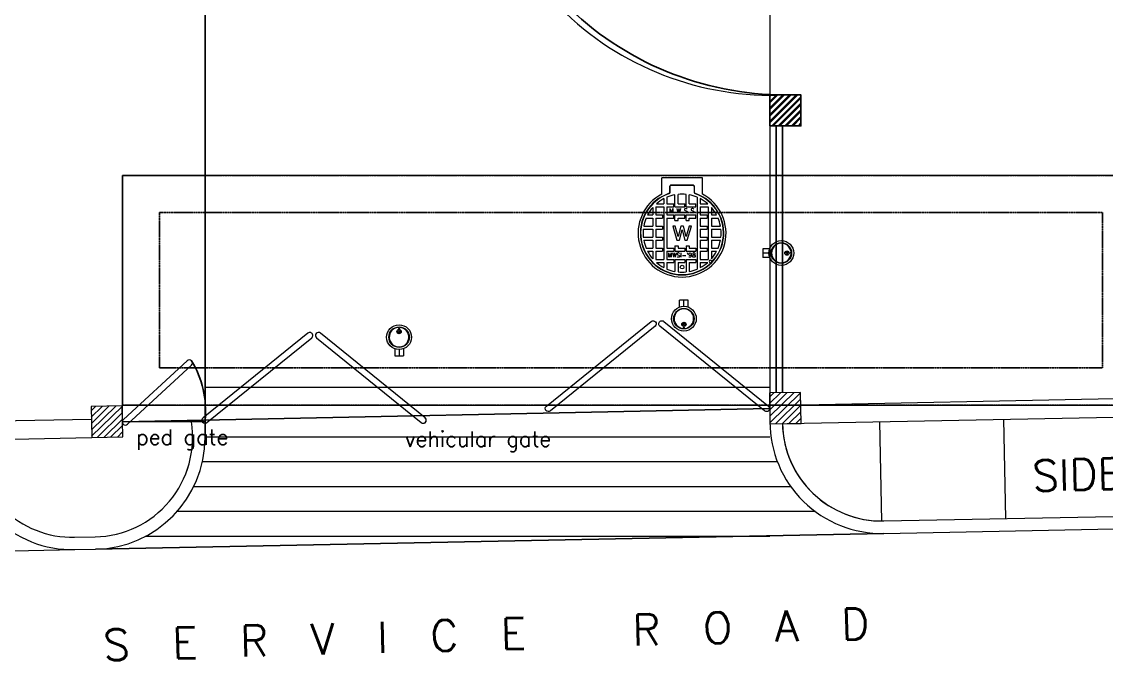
# Model space of a CAD drawing. Header units: inches. Extents: x 65856 to 131389, y 84027 to 134980.
# Drawn here: x 108010 to 116746, y 90802 to 95949 of the extents above; entities that cross this region are included whole.
import ezdxf
from ezdxf.enums import TextEntityAlignment as Align

# ---------------------------------------------------------------- set-up
doc = ezdxf.new("R2010")
doc.units = ezdxf.units.IN
doc.header["$MEASUREMENT"] = 0
doc.linetypes.add('HIDDEN', pattern=[0.375, 0.25, -0.125])
doc.linetypes.add('HIDDENX2', pattern=[0.75, 0.5, -0.25])
doc.layers.add('DIM', color=251, linetype='Continuous', lineweight=0)
doc.layers.add('M-X-BKGD', color=8, linetype='Continuous')
doc.styles.add('SIMPLEX', font='simplex.shx')
doc.styles.add('style2', font='simplex.shx', dxfattribs={"height": 0.015})
pattern_1 = [(45, (-495337.262, 340175.797), (-26.5165043, 26.5165043), [])]
pattern_2 = [(315, (-538605.937, -449302.138), (26.5165043, 26.5165043), [])]
pattern_3 = [(314.5323265, (-534106.687, -524236.65), (26.732058, 26.299184), [])]
pattern_4 = [(314.5323265, (-534216.594, -518773.633), (26.732058, 26.299184), [])]

# ---------------------------------------------------------------- blocks, each defined once
blk = doc.blocks.new('123')
at = {"layer": 'DIM', "linetype": 'Continuous', "lineweight": 0, "ltscale": 10}
h = blk.add_hatch(dxfattribs=at)
h.set_pattern_fill('ANSI31', color=8, scale=300, angle=-90.46767, style=0)
h.set_pattern_definition(pattern_4)
h.paths.add_polyline_path([(-785929.7, -1053458.3), (-785934.8, -1053208.4), (-786184.7, -1053213.4), (-786179.7, -1053463.3)])
h = blk.add_hatch(dxfattribs=at)
h.set_pattern_fill('ANSI31', color=8, scale=300, angle=-90.46767, style=0)
h.set_pattern_definition(pattern_4)
h.paths.add_polyline_path([(-785929.7, -1053458.3), (-785934.8, -1053208.4), (-786184.7, -1053213.4), (-786179.7, -1053463.3)])
h = blk.add_hatch(dxfattribs=at)
h.set_pattern_fill('ANSI31', color=8, scale=300, angle=-90.46767, style=0)
h.set_pattern_definition(pattern_3)
h.paths.add_polyline_path([(-785819.8, -1058921.3), (-785824.9, -1058671.4), (-786074.8, -1058676.4), (-786069.8, -1058926.3)])
h = blk.add_hatch(dxfattribs=at)
h.set_pattern_fill('ANSI31', color=8, scale=300, angle=-90.46767, style=0)
h.set_pattern_definition(pattern_3)
h.paths.add_polyline_path([(-785819.8, -1058921.3), (-785824.9, -1058671.4), (-786074.8, -1058676.4), (-786069.8, -1058926.3)])
h = blk.add_hatch(dxfattribs=at)
h.set_pattern_fill('ANSI31', color=256, scale=300, angle=-90, style=0)
h.set_pattern_definition(pattern_2)
h.paths.add_polyline_path([(-783422.9, -1058926.2), (-783422.9, -1058676.2), (-783672.9, -1058676.2), (-783672.9, -1058926.2)])
h = blk.add_hatch(dxfattribs=at)
h.set_pattern_fill('ANSI31', color=256, scale=300, angle=-90, style=0)
h.set_pattern_definition(pattern_2)
h.paths.add_polyline_path([(-783422.9, -1058926.2), (-783422.9, -1058676.2), (-783672.9, -1058676.2), (-783672.9, -1058926.2)])
at = {"ltscale": 10}
for p, q in [((-787084.3, -1053244.3), (-786956.5, -1059594.3)), ((-786058.3, -1053460.9), (-785949.8, -1058673.9))]:
    blk.add_line(p, q, dxfattribs=at)
at = {"layer": 'DIM', "linetype": 'Continuous', "lineweight": 0, "ltscale": 10}
for p, q in [((-787147.3, -1050112.4), (-787087.6, -1053078.3)), ((-787084.3, -1053244.3), (-786956.5, -1059594.3)), ((-786980.9, -1058676.2), (-786980.9, -1053645.4)), ((-786980.9, -1058676.2), (-786980.9, -1053645.4)), ((-786780.9, -1059041.8), (-786780.9, -1053900.2)), ((-786780.9, -1059041.8), (-786780.9, -1053900.2)), ((-786580.9, -1058844.6), (-786580.9, -1054034.2)), ((-786580.9, -1058844.6), (-786580.9, -1054034.2)), ((-786380.9, -1058736.6), (-786380.9, -1054104.5)), ((-786380.9, -1058736.6), (-786380.9, -1054104.5)), ((-786180.9, -1058676.2), (-786180.9, -1054126.2)), ((-786180.9, -1058676.2), (-786180.9, -1054126.2)), ((-785780.9, -1058676.2), (-785780.9, -1054126.2)), ((-785780.9, -1058676.2), (-785780.9, -1054126.2))]:
    blk.add_line(p, q, dxfattribs=at)
at = {"layer": 'DIM', "color": 8, "linetype": 'Continuous', "lineweight": 0, "ltscale": 10}
for p, q in [((-786205.9, -1052160.1), (-786179.7, -1053463.3)), ((-786205.9, -1052160.1), (-786179.7, -1053463.3)), ((-786050.9, -1052410.1), (-786034.8, -1053210.4)), ((-786050.9, -1052410.1), (-786034.8, -1053210.4)), ((-786987.6, -1053076.2), (-786984.3, -1053242.3)), ((-786987.6, -1053076.2), (-786984.3, -1053242.3)), ((-787087.6, -1053078.3), (-787084.3, -1053244.3)), ((-787087.6, -1053078.3), (-787084.3, -1053244.3)), ((-785922.9, -1053460.3), (-784070.9, -1053460.3)), ((-785922.9, -1053460.3), (-784070.9, -1053460.3)), ((-786074.8, -1058676.2), (-785730.9, -1075769.3)), ((-786074.8, -1058676.2), (-785730.9, -1075769.3)), ((-785924.8, -1058676.2), (-785857.2, -1062034.2)), ((-785924.8, -1058676.2), (-785857.2, -1062034.2)), ((-786956.5, -1059594.3), (-786630.7, -1075787.4)), ((-786956.5, -1059594.3), (-786630.7, -1075787.4)), ((-786856.7, -1059576.2), (-786057, -1059560.1)), ((-786856.7, -1059576.2), (-786057, -1059560.1)), ((-786856.5, -1059592.3), (-786530.7, -1075785.4)), ((-786856.5, -1059592.3), (-786530.7, -1075785.4)), ((-786836.6, -1060576), (-786036.9, -1060559.9)), ((-786836.6, -1060576), (-786036.9, -1060559.9))]:
    blk.add_line(p, q, dxfattribs=at)
at = {"layer": 'DIM'}
for p, q in [((-774670.9, -1054126.2), (-786184.5, -1054126.2)), ((-774670.9, -1054126.2), (-786184.5, -1054126.2)), ((-783672.9, -1058726.2), (-785823.8, -1058726.2)), ((-783672.9, -1058726.2), (-785823.8, -1058726.2)), ((-783672.9, -1058776.2), (-785822.7, -1058776.2)), ((-783672.9, -1058776.2), (-785822.7, -1058776.2))]:
    blk.add_line(p, q, dxfattribs=at)
at = {"layer": 'DIM', "lineweight": 0}
blk.add_line((-774670.9, -1058676.2), (-786056.7, -1058676.2), dxfattribs=at)
blk.add_line((-774670.9, -1058676.2), (-786056.7, -1058676.2), dxfattribs=at)
at = {"layer": 'DIM', "color": 8, "linetype": 'Continuous', "lineweight": 0, "ltscale": 10}
for points in [[(-786184.7, -1053213.4), (-786179.7, -1053463.3), (-785929.7, -1053458.3), (-785934.8, -1053208.4)], [(-786184.7, -1053213.4), (-786179.7, -1053463.3), (-785929.7, -1053458.3), (-785934.8, -1053208.4)], [(-784070.9, -1053460.3), (-784070.9, -1054126.2), (-786058.3, -1054126.2), (-786058.3, -1053460.3)], [(-786074.8, -1058676.4), (-786069.8, -1058926.3), (-785819.8, -1058921.3), (-785824.9, -1058671.4)], [(-786074.8, -1058676.4), (-786069.8, -1058926.3), (-785819.8, -1058921.3), (-785824.9, -1058671.4)]]:
    blk.add_lwpolyline(points, close=True, dxfattribs=at)
at = {"layer": 'DIM'}
for points in [[(-785601.8, -1054016.6, 1), (-785565.1, -1053982.7), (-786039.9, -1053468.3, 1), (-786076.7, -1053502.3)], [(-785381.3, -1054985.3, 1), (-785342.5, -1054953.9), (-786025, -1054110.5, 1), (-786063.9, -1054141.9)], [(-785342.5, -1055055.7, 1), (-785381.3, -1055024.2), (-786063.9, -1055867.6, 1), (-786025, -1055899.1)], [(-785247.8, -1057719.4, -1), (-785286.7, -1057750.9), (-785969.3, -1056907.5, -1), (-785930.4, -1056876)], [(-785286.7, -1057789.7, -1), (-785247.8, -1057821.2), (-785930.4, -1058664.6, -1), (-785969.3, -1058633.1)]]:
    blk.add_lwpolyline(points, format="xyb", close=True, dxfattribs=at)
at = {"layer": 'DIM', "linetype": 'HIDDENX2', "lineweight": 0, "ltscale": 10}
blk.add_lwpolyline([(-784070.9, -1061655.8), (-784070.9, -1053460.3), (-785922.9, -1053460.3), (-785922.9, -1061655.8)], close=True, dxfattribs=at)
blk.add_lwpolyline([(-784070.9, -1061655.8), (-784070.9, -1053460.3), (-785922.9, -1053460.3), (-785922.9, -1061655.8)], close=True, dxfattribs=at)
at = {"layer": 'DIM'}
blk.add_lwpolyline([(-783672.9, -1058676.2), (-783672.9, -1058926.2), (-783422.9, -1058926.2), (-783422.9, -1058676.2)], close=True, dxfattribs=at)
blk.add_lwpolyline([(-783672.9, -1058676.2), (-783672.9, -1058926.2), (-783422.9, -1058926.2), (-783422.9, -1058676.2)], close=True, dxfattribs=at)
at = {"layer": 'DIM', "color": 8, "linetype": 'Continuous', "lineweight": 0, "ltscale": 10}
for centre, radius, start, end in [((-786187.8, -1053060.1), 900, 90, 181.15273), ((-786187.8, -1053060.1), 900, 90, 181.15273), ((-786187.8, -1053060.1), 800, 90, 181.15273), ((-786187.8, -1053060.1), 800, 90, 181.15273), ((-786184.5, -1053226.2), 900, 181.15273, 270), ((-786184.5, -1053226.2), 900, 181.15273, 270), ((-786184.5, -1053226.2), 800, 181.15273, 279.07311), ((-786184.5, -1053226.2), 800, 181.15273, 279.07311), ((-786056.7, -1059576.2), 900, 90, 181.15273), ((-786056.7, -1059576.2), 900, 90, 181.15273), ((-786056.7, -1059576.2), 800, 91.15273, 181.15273), ((-786056.7, -1059576.2), 800, 91.15273, 181.15273)]:
    blk.add_arc(centre, radius, start, end, dxfattribs=at)
at = {"layer": 'DIM'}
blk.add_arc((-785966.7, -1053360.5), 769.7, 264.3086, 301.32771, dxfattribs=at)
at = {"layer": 'DIM', "linetype": 'Continuous', "lineweight": 0, "ltscale": 10}
blk.add_arc((-781018.2, -1058688.9), 2407.3, 87.3269, 182.6731, dxfattribs=at)
blk.add_arc((-781018.2, -1058688.9), 2407.3, 87.3269, 182.6731, dxfattribs=at)
at = {"layer": 'DIM', "style": 'SIMPLEX'}
for s, height, p in [('ped gate', 123.75, (-786242.1, -1053572)), ('vehicular gate', 123.747, (-786257.9, -1055737.1))]:
    blk.add_text(s, height=height, rotation=270, dxfattribs=at).set_placement(p)
at = {"layer": 'DIM', "linetype": 'Continuous', "lineweight": 0, "ltscale": 10, "insert": (-787770, -1056390.9), "char_height": 250, "attachment_point": 5, "rotation": 271.61614, "style": 'SIMPLEX'}
blk.add_mtext('\\A1;S  E  R  V  I  C  E     R  O  A  D  ', dxfattribs=at)
blk.add_mtext('\\A1;S  E  R  V  I  C  E     R  O  A  D  ', dxfattribs=at)

msp = doc.modelspace()

# ---------------------------------------------------------------- hatches: boundary and pattern name
at = {"layer": 'M-X-BKGD', "linetype": 'Continuous', "lineweight": 0, "ltscale": 10}
h = msp.add_hatch(dxfattribs=at)
h.set_pattern_fill('ANSI31', color=8, scale=300, style=0)
h.set_pattern_definition(pattern_1)
h.paths.add_polyline_path([(114286.8, 95358.8), (114036.8, 95358.8), (114036.8, 95108.8), (114286.8, 95108.8)])
h = msp.add_hatch(dxfattribs=at)
h.set_pattern_fill('ANSI31', color=8, scale=300, style=0)
h.set_pattern_definition(pattern_1)
h.paths.add_polyline_path([(114286.8, 95358.8), (114036.8, 95358.8), (114036.8, 95108.8), (114286.8, 95108.8)])

# ---------------------------------------------------------------- linework, layer by layer
at = {"layer": 'M-X-BKGD', "color": 8}
for p, q in [((109486.8, 104110.8), (109486.8, 92597.3)), ((114086.8, 95108.8), (114086.8, 92958)), ((114086.8, 95108.8), (114086.8, 92958)), ((114136.8, 95108.8), (114136.8, 92959)), ((114136.8, 95108.8), (114136.8, 92959))]:
    msp.add_line(p, q, dxfattribs=at)
at = {"layer": 'M-X-BKGD', "color": 8, "linetype": 'Continuous', "lineweight": 0, "ltscale": 10}
for p, q in [((109486.8, 104110.8), (109486.8, 92597.3)), ((114036.8, 104110.8), (114036.8, 92725)), ((108820.9, 92858.8), (108820.9, 94710.8)), ((108820.9, 92858.8), (108820.9, 94710.8)), ((113493, 94690.4), (113165, 94690.4)), ((113165, 94558.6), (113165, 94690.4)), ((113493, 94558.6), (113493, 94690.4)), ((113182.4, 94522.9), (113182.4, 94481.1)), ((113207.2, 94534.6), (113207.2, 94481.1)), ((113271.8, 94456.3), (113271.8, 94553.9)), ((113296.7, 94481.1), (113296.7, 94557.5)), ((113361.3, 94456.3), (113361.3, 94557.5)), ((113386.2, 94481.1), (113386.2, 94553.9)), ((113450.8, 94534.6), (113450.8, 93955.5)), ((113475.6, 94522.9), (113475.6, 94481.1)), ((113092.9, 94452.3), (113092.9, 94391.7)), ((113117.8, 94456.3), (113182.4, 94456.3)), ((113117.8, 94456.3), (113117.8, 94391.7)), ((113121.8, 94481.1), (113182.4, 94481.1)), ((113182.4, 94456.3), (113182.4, 94033.8)), ((113207.2, 94481.1), (113261.9, 94481.1)), ((113207.2, 94456.3), (113261.9, 94456.3)), ((113207.2, 94456.3), (113207.2, 94391.7)), ((113261.9, 94456.3), (113261.9, 94481.1)), ((113271.8, 94456.3), (113351.4, 94456.3)), ((113296.7, 94481.1), (113351.4, 94481.1)), ((113351.4, 94456.3), (113351.4, 94481.1)), ((113361.3, 94456.3), (113440.8, 94456.3)), ((113386.2, 94481.1), (113440.8, 94481.1)), ((113440.8, 94456.3), (113440.8, 94481.1)), ((113475.6, 94481.1), (113536.2, 94481.1)), ((113475.6, 94456.3), (113540.2, 94456.3)), ((113475.6, 94456.3), (113475.6, 94391.7)), ((113540.2, 94456.3), (113540.2, 94033.8)), ((113565.1, 94452.3), (113565.1, 94391.7)), ((113039.4, 94366.8), (113092.9, 94366.8)), ((113051.2, 94391.7), (113092.9, 94391.7)), ((113092.9, 94366.8), (113092.9, 94302.2)), ((113117.8, 94391.7), (113172.4, 94391.7)), ((113117.8, 94366.8), (113172.4, 94366.8)), ((113117.8, 94366.8), (113117.8, 94302.2)), ((113172.4, 94391.7), (113172.4, 94366.8)), ((113207.2, 94391.7), (113261.9, 94391.7)), ((113207.2, 94366.8), (113261.9, 94366.8)), ((113207.2, 94366.8), (113207.2, 94123.3)), ((113261.9, 94366.8), (113261.9, 94391.7)), ((113271.8, 94391.7), (113351.4, 94391.7)), ((113271.8, 94346.9), (113271.8, 94391.7)), ((113271.8, 94346.9), (113296.7, 94346.9)), ((113296.7, 94366.8), (113351.4, 94366.8)), ((113296.7, 94346.9), (113296.7, 94366.8)), ((113351.4, 94366.8), (113351.4, 94391.7)), ((113361.3, 94346.9), (113361.3, 94391.7)), ((113361.3, 94391.7), (113440.8, 94391.7)), ((113361.3, 94346.9), (113386.2, 94346.9)), ((113386.2, 94346.9), (113386.2, 94366.8)), ((113386.2, 94366.8), (113440.8, 94366.8)), ((113440.8, 94366.8), (113440.8, 94391.7)), ((113475.6, 94391.7), (113530.3, 94391.7)), ((113475.6, 94366.8), (113530.3, 94366.8)), ((113475.6, 94366.8), (113475.6, 94302.2)), ((113530.3, 94391.7), (113530.3, 94366.8)), ((113565.1, 94391.7), (113606.8, 94391.7)), ((113565.1, 94366.8), (113618.6, 94366.8)), ((113565.1, 94366.8), (113565.1, 94302.2)), ((113016.5, 94277.4), (113092.9, 94277.4)), ((113020.1, 94302.2), (113092.9, 94302.2)), ((113092.9, 94277.4), (113092.9, 94212.7)), ((113117.8, 94302.2), (113172.4, 94302.2)), ((113117.8, 94277.4), (113172.4, 94277.4)), ((113117.8, 94277.4), (113117.8, 94212.7)), ((113172.4, 94302.2), (113172.4, 94277.4)), ((113272.3, 94301.8), (113253.7, 94301.8)), ((113253.7, 94301.8), (113287.3, 94188.3)), ((113296.6, 94217.3), (113272.3, 94301.8)), ((113318.6, 94301.8), (113296.6, 94217.3)), ((113307, 94188.3), (113329, 94272.8)), ((113339.4, 94301.8), (113318.6, 94301.8)), ((113329, 94272.8), (113351, 94188.3)), ((113361.4, 94217.3), (113339.4, 94301.8)), ((113385.7, 94301.8), (113361.4, 94217.3)), ((113370.7, 94188.3), (113404.2, 94301.8)), ((113404.2, 94301.8), (113385.7, 94301.8)), ((113475.6, 94302.2), (113530.3, 94302.2)), ((113475.6, 94277.4), (113530.3, 94277.4)), ((113475.6, 94277.4), (113475.6, 94212.7)), ((113530.3, 94302.2), (113530.3, 94277.4)), ((113565.1, 94302.2), (113637.9, 94302.2)), ((113565.1, 94277.4), (113565.1, 94212.7)), ((113565.1, 94277.4), (113641.5, 94277.4)), ((113016.5, 94212.7), (113092.9, 94212.7)), ((113020.1, 94187.9), (113092.9, 94187.9)), ((113092.9, 94187.9), (113092.9, 94123.3)), ((113117.8, 94212.7), (113172.4, 94212.7)), ((113117.8, 94187.9), (113172.4, 94187.9)), ((113117.8, 94187.9), (113117.8, 94123.3)), ((113172.4, 94212.7), (113172.4, 94187.9)), ((113287.3, 94188.3), (113307, 94188.3)), ((113296.6, 94217.3), (113296.5, 94217.3)), ((113317.6, 94228.8), (113317.6, 94228.8)), ((113351, 94188.3), (113370.7, 94188.3)), ((113475.6, 94212.7), (113530.3, 94212.7)), ((113475.6, 94187.9), (113530.3, 94187.9)), ((113475.6, 94187.9), (113475.6, 94123.3)), ((113530.3, 94212.7), (113530.3, 94187.9)), ((113565.1, 94212.7), (113641.5, 94212.7)), ((113565.1, 94187.9), (113637.9, 94187.9)), ((113565.1, 94187.9), (113565.1, 94123.3)), ((113039.4, 94123.3), (113092.9, 94123.3)), ((113051.2, 94098.4), (113092.9, 94098.4)), ((113092.9, 94098.4), (113092.9, 94037.8)), ((113117.8, 94123.3), (113172.4, 94123.3)), ((113117.8, 94098.4), (113117.8, 94033.8)), ((113117.8, 94098.4), (113172.4, 94098.4)), ((113172.4, 94123.3), (113172.4, 94098.4)), ((113207.2, 94123.3), (113261.9, 94123.3)), ((113207.2, 94098.4), (113207.2, 94033.8)), ((113207.2, 94098.4), (113261.9, 94098.4)), ((113261.9, 94123.3), (113261.9, 94098.4)), ((113271.8, 94143.2), (113296.7, 94143.2)), ((113271.8, 94143.2), (113271.8, 94098.4)), ((113271.8, 94098.4), (113351.4, 94098.4)), ((113296.7, 94143.2), (113296.7, 94123.3)), ((113296.7, 94123.3), (113351.4, 94123.3)), ((113351.4, 94123.3), (113351.4, 94098.4)), ((113361.3, 94143.2), (113386.2, 94143.2)), ((113361.3, 94143.2), (113361.3, 94098.4)), ((113361.3, 94098.4), (113440.8, 94098.4)), ((113386.2, 94143.2), (113386.2, 94123.3)), ((113386.2, 94123.3), (113440.8, 94123.3)), ((113440.8, 94123.3), (113440.8, 94098.4)), ((113475.6, 94123.3), (113530.3, 94123.3)), ((113475.6, 94098.4), (113530.3, 94098.4)), ((113475.6, 94098.4), (113475.6, 94033.8)), ((113530.3, 94123.3), (113530.3, 94098.4)), ((113565.1, 94123.3), (113618.6, 94123.3)), ((113565.1, 94098.4), (113565.1, 94037.8)), ((113565.1, 94098.4), (113606.8, 94098.4)), ((113978.3, 94119.6), (113978.3, 94049.6)), ((114034.6, 94119.6), (113978.3, 94119.6)), ((114028.3, 94084.6), (113978.3, 94084.6)), ((114167.4, 94095.5), (114180, 94073.7)), ((113117.8, 94033.8), (113182.4, 94033.8)), ((113121.8, 94009), (113182.4, 94009)), ((113182.4, 94009), (113182.4, 93967.2)), ((113207.2, 94033.8), (113261.9, 94033.8)), ((113207.2, 94009), (113261.9, 94009)), ((113207.2, 94009), (113207.2, 93955.5)), ((113261.9, 94033.8), (113261.9, 94009)), ((113271.8, 94033.8), (113351.4, 94033.8)), ((113271.8, 94033.8), (113271.8, 93936.2)), ((113296.7, 94009), (113351.4, 94009)), ((113296.7, 94009), (113296.7, 93932.6)), ((113351.4, 94033.8), (113351.4, 94009)), ((113361.3, 94033.8), (113361.3, 93932.6)), ((113361.3, 94033.8), (113440.8, 94033.8)), ((113386.2, 94009), (113386.2, 93936.2)), ((113386.2, 94009), (113440.8, 94009)), ((113440.8, 94033.8), (113440.8, 94009)), ((113475.6, 94033.8), (113540.2, 94033.8)), ((113475.6, 94009), (113536.2, 94009)), ((113475.6, 94009), (113475.6, 93967.2)), ((114034.6, 94049.6), (113978.3, 94049.6)), ((113378.6, 93705.5), (113308.6, 93705.5)), ((113308.6, 93649.1), (113308.6, 93705.5)), ((113343.6, 93655.5), (113343.6, 93705.5)), ((113378.6, 93649.1), (113378.6, 93705.5)), ((113354.5, 93516.4), (113332.7, 93503.8)), ((111038.8, 93445.5), (111060.7, 93458.1)), ((111014.7, 93312.8), (111014.7, 93256.5)), ((111049.7, 93306.5), (111049.7, 93256.5)), ((111084.7, 93312.8), (111084.7, 93256.5)), ((111014.7, 93256.5), (111084.7, 93256.5)), ((114036.8, 92706.9), (131129.9, 93050.9)), ((114036.8, 92706.9), (131129.9, 93050.9)), ((114036.8, 93000.8), (109486.8, 93000.8)), ((114036.8, 93000.8), (109486.8, 93000.8)), ((114036.8, 92857), (117394.8, 92924.5)), ((114036.8, 92857), (117394.8, 92924.5)), ((107770.7, 92730.9), (108571, 92747)), ((107770.7, 92730.9), (108571, 92747)), ((114936.8, 91925), (114920.7, 92724.7)), ((114936.8, 91925), (114920.7, 92724.7)), ((115936.6, 91945.2), (115920.5, 92744.8)), ((115936.6, 91945.2), (115920.5, 92744.8)), ((107520.7, 92575.8), (108823.9, 92602)), ((107520.7, 92575.8), (108823.9, 92602)), ((114036.8, 92600.8), (109486.8, 92600.8)), ((114036.8, 92600.8), (109486.8, 92600.8)), ((114097.2, 92400.8), (109465.1, 92400.8)), ((114097.2, 92400.8), (109465.1, 92400.8)), ((114952.9, 91925.2), (131146, 92251)), ((114952.9, 91925.2), (131146, 92251)), ((114205.2, 92200.8), (109394.8, 92200.8)), ((114205.2, 92200.8), (109394.8, 92200.8)), ((114954.9, 91825.2), (131148, 92151.1)), ((114954.9, 91825.2), (131148, 92151.1)), ((114402.4, 92000.8), (109260.8, 92000.8)), ((114402.4, 92000.8), (109260.8, 92000.8)), ((108604.9, 91697.4), (114954.9, 91825.2)), ((108436.8, 91794.1), (108602.9, 91797.4)), ((108436.8, 91794.1), (108602.9, 91797.4)), ((114036.8, 91800.8), (109006, 91800.8)), ((114036.8, 91800.8), (109006, 91800.8)), ((108438.9, 91694.1), (108604.9, 91697.4)), ((108438.9, 91694.1), (108604.9, 91697.4))]:
    msp.add_line(p, q, dxfattribs=at)
at = {"layer": 'M-X-BKGD', "color": 8, "lineweight": 0}
msp.add_line((114036.8, 104110.8), (114036.8, 92725), dxfattribs=at)
at = {"layer": 'M-X-BKGD', "color": 8, "ltscale": 10}
msp.add_line((108604.9, 91697.4), (114954.9, 91825.2), dxfattribs=at)
at = {"layer": 'M-X-BKGD', "color": 8}
msp.add_lwpolyline([(114036.8, 95108.8), (114286.8, 95108.8), (114286.8, 95358.8), (114036.8, 95358.8)], close=True, dxfattribs=at)
at = {"layer": 'M-X-BKGD', "color": 8, "linetype": 'Continuous', "lineweight": 0, "ltscale": 10}
for points in [[(114036.8, 95108.8), (114286.8, 95108.8), (114286.8, 95358.8), (114036.8, 95358.8)], [(108820.9, 94710.8), (109486.8, 94710.8), (109486.8, 92723.4), (108820.9, 92723.4)], [(114186.3, 94084.6), (114180, 94095.5), (114167.4, 94095.5), (114161.1, 94084.6), (114167.4, 94073.7), (114180, 94073.7)], [(113343.6, 93497.5), (113354.5, 93503.8), (113354.5, 93516.4), (113343.6, 93522.7), (113332.7, 93516.4), (113332.7, 93503.8)], [(111049.7, 93464.4), (111038.8, 93458.1), (111038.8, 93445.5), (111049.7, 93439.2), (111060.7, 93445.5), (111060.7, 93458.1)], [(114037, 92706.9), (114286.9, 92711.9), (114281.9, 92961.9), (114032, 92956.9)], [(114037, 92706.9), (114286.9, 92711.9), (114281.9, 92961.9), (114032, 92956.9)], [(108574, 92597), (108823.9, 92602), (108818.9, 92852), (108569, 92847)], [(108574, 92597), (108823.9, 92602), (108818.9, 92852), (108569, 92847)]]:
    msp.add_lwpolyline(points, close=True, dxfattribs=at)
at = {"layer": 'M-X-BKGD', "color": 8, "linetype": 'HIDDEN', "ltscale": 10}
for points in [[(117016.4, 94710.8), (108820.9, 94710.8), (108820.9, 92858.8), (117016.4, 92858.8)], [(117016.4, 94710.8), (108820.9, 94710.8), (108820.9, 92858.8), (117016.4, 92858.8)], [(116716.4, 94410.8), (109120.9, 94410.8), (109120.9, 93158.8), (116716.4, 93158.8)]]:
    msp.add_lwpolyline(points, close=True, dxfattribs=at)
at = {"layer": 'M-X-BKGD', "color": 8, "linetype": 'Continuous', "lineweight": 0, "ltscale": 10}
for points in [[(113416, 94631.7), (113242, 94631.7, 0.414214), (113227.6, 94617.3), (113227.6, 94572.9, -0.320906), (113220.5, 94563.1, 6.02971), (113437.5, 94563.1, -0.320906), (113430.4, 94572.9), (113430.4, 94617.3, 0.414214)], [(113416, 94629.8), (113242, 94629.8, 0.414214), (113229.6, 94617.3), (113229.6, 94572.9, -0.320906), (113221.2, 94561.2, 6.02971), (113436.8, 94561.2, -0.320906), (113428.4, 94572.9), (113428.4, 94617.3, 0.414214)], [(113080, 93533.9, -1), (113111.5, 93495), (112268.1, 92812.5, -1), (112236.6, 92851.3)], [(113150.3, 93495, -1), (113181.8, 93533.9), (114025.2, 92851.3, -1), (113993.7, 92812.5)], [(110345.9, 93400.4, 1), (110314.5, 93439.3), (109471.1, 92756.7, 1), (109502.5, 92717.8)], [(110416.3, 93439.3, 1), (110384.8, 93400.4), (111228.2, 92717.8, 1), (111259.7, 92756.7)], [(109377.2, 93179.9, 1), (109343.3, 93216.6), (108828.9, 92741.8, 1), (108862.9, 92705.1)]]:
    msp.add_lwpolyline(points, format="xyb", close=True, dxfattribs=at)
msp.add_lwpolyline([(113572.1, 94016), (113563.8, 94024.3, 1), (113549.7, 94010.3), (113558, 94001.9)], format="xyb", dxfattribs=at)
for centre, radius in [((114128.3, 94084.6), 100), ((114128.3, 94084.6), 82.7), ((114173.7, 94084.6), 17.2), ((113329, 93971.7), 14.9), ((113343.6, 93555.5), 100), ((113343.6, 93555.5), 82.7), ((111049.7, 93406.5), 100), ((111049.7, 93406.5), 82.7), ((113343.6, 93510.1), 17.2), ((111049.7, 93451.8), 17.2)]:
    msp.add_circle(centre, radius, dxfattribs=at)
at = {"layer": 'M-X-BKGD', "color": 8}
for centre, radius, start, end in [((114161.8, 97875.8), 2517, 225.01909, 270), ((108721.1, 92815), 769.7, 354.3086, 31.32771)]:
    msp.add_arc(centre, radius, start, end, dxfattribs=at)
at = {"layer": 'M-X-BKGD', "color": 8, "linetype": 'Continuous', "lineweight": 0, "ltscale": 10}
for centre, radius, start, end in [((113329, 94245.1), 353.9, 117.6121, 62.3879), ((113329, 94245.1), 314.1, 117.82497, 131.27237), ((113329, 94245.1), 314.1, 100.48406, 112.80887), ((113329, 94245.1), 314.1, 84.0968, 95.9032), ((113329, 94245.1), 314.1, 67.19113, 79.51594), ((113329, 94245.1), 314.1, 48.72763, 62.17503), ((113329, 94245.1), 314.1, 138.72763, 152.17503), ((113329, 94245.1), 314.1, 27.82497, 41.27237), ((113329, 94245.1), 314.1, 157.19113, 169.51594), ((113329, 94245.1), 314.1, 10.48406, 22.80887), ((113329, 94245.1), 314.1, 174.0968, 185.9032), ((113329, 94245.1), 314.1, 354.0968, 5.9032), ((113329, 94245.1), 314.1, 190.48406, 202.80887), ((113329, 94245.1), 314.1, 337.19113, 349.51594), ((113329, 94245.1), 314.1, 207.82497, 221.27237), ((113329, 94245.1), 314.1, 318.72763, 332.17503), ((114128.3, 94084.6), 78.8, 5.80254, 354.19746), ((114207.1, 94084.6), 7.97, 92.90127, 267.09873), ((113329, 94245.1), 314.1, 228.72763, 242.17503), ((113329, 94245.1), 314.1, 297.82497, 311.27237), ((113329, 94245.1), 314.1, 247.19113, 259.51594), ((113329, 94245.1), 314.1, 264.0968, 275.9032), ((113329, 94245.1), 314.1, 280.48406, 292.80887), ((113343.6, 93555.5), 78.8, 275.80254, 264.19746), ((111049.7, 93406.5), 78.8, 95.80254, 84.19746), ((111049.7, 93485.2), 7.97, 182.90127, 357.09873), ((113343.6, 93476.7), 7.97, 2.90127, 177.09873), ((108586.8, 92597.3), 800, 271.15273, 9.07311), ((108586.8, 92597.3), 800, 271.15273, 9.07311), ((114936.8, 92725), 900, 180, 271.15273), ((114936.8, 92725), 900, 180, 271.15273), ((114936.8, 92725), 800, 181.15273, 271.15273), ((114936.8, 92725), 800, 181.15273, 271.15273), ((108420.7, 92593.9), 900, 180, 271.15273), ((108420.7, 92593.9), 900, 180, 271.15273), ((108420.7, 92593.9), 800, 180, 271.15273), ((108420.7, 92593.9), 800, 180, 271.15273), ((108586.8, 92597.3), 900, 271.15273, 0), ((108586.8, 92597.3), 900, 271.15273, 0)]:
    msp.add_arc(centre, radius, start, end, dxfattribs=at)

# ---------------------------------------------------------------- block references
at = {"layer": 'M-X-BKGD', "rotation": 90}
msp.add_blockref('123', (-944639.4, 878781.7), dxfattribs=at)

# ---------------------------------------------------------------- texts
at = {"layer": 'M-X-BKGD', "color": 8, "linetype": 'Continuous', "lineweight": 0, "ltscale": 10, "style": 'style2'}
for s, p in [('M W S S', (113325.8, 94408.1)), ("MWSI-'98", (113325.8, 94050.2))]:
    msp.add_text(s, height=34.79, dxfattribs=at).set_placement(p, align=Align.CENTER)
at = {"layer": 'M-X-BKGD', "color": 8, "linetype": 'Continuous', "lineweight": 0, "ltscale": 10, "style": 'SIMPLEX'}
msp.add_text('SIDEWALK', height=250, rotation=1.61614, dxfattribs=at).set_placement((116153.3, 92163.3))

doc.saveas('drawing.dxf')
